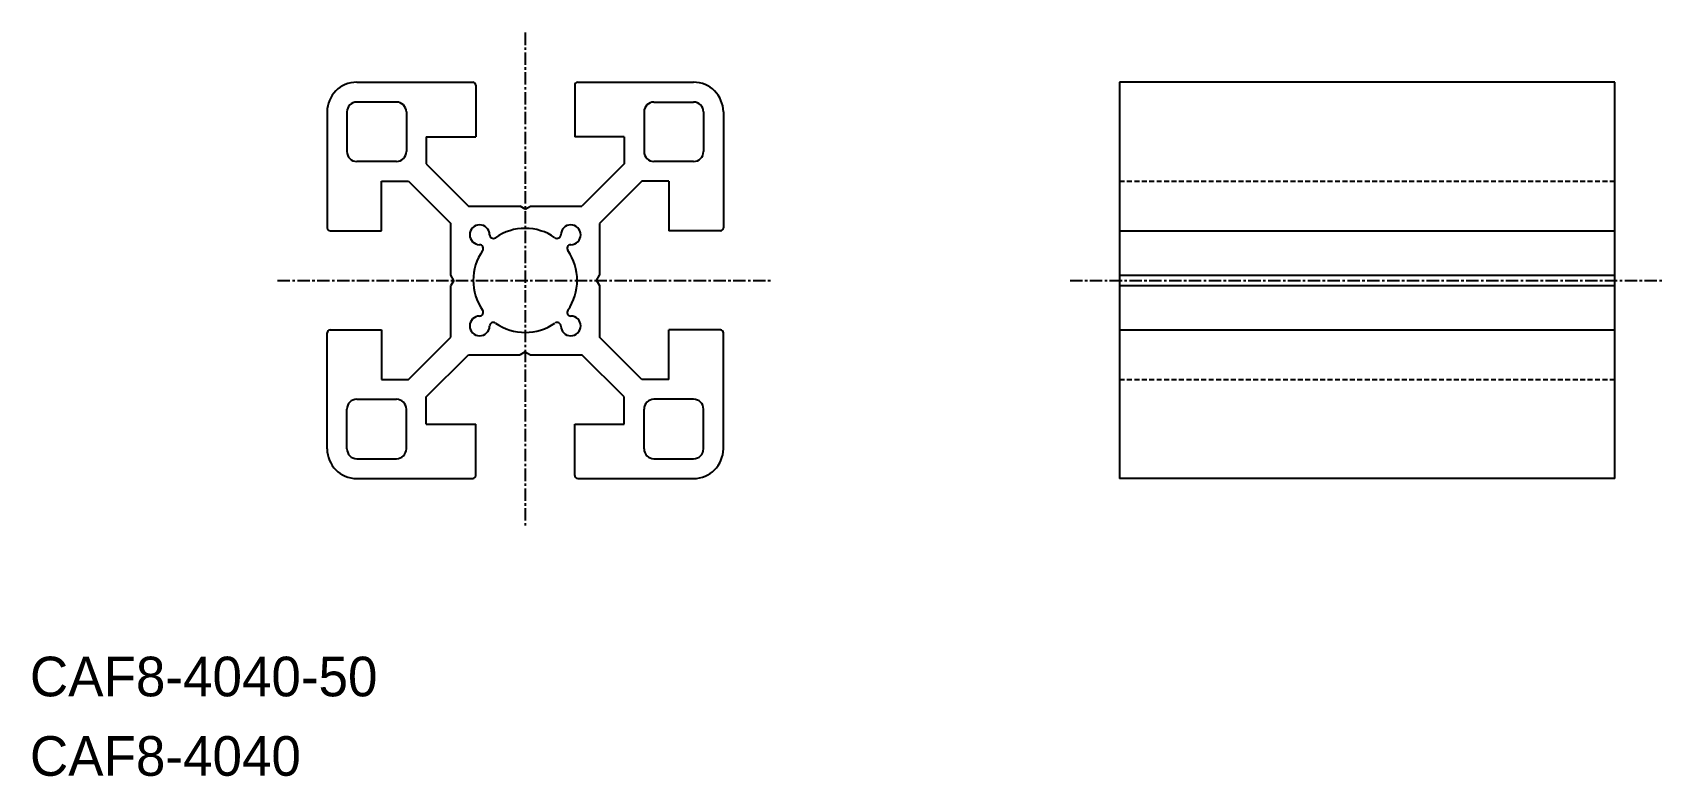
# Model space of a CAD drawing. Extents: x 0 to 165, y 0 to 75.
import ezdxf

# ---------------------------------------------------------------- set-up
doc = ezdxf.new("R2010")
doc.units = 0
doc.linetypes.add('CENTER', pattern=[2, 1.25, -0.25, 0.25, -0.25])
doc.linetypes.add('DASHED', pattern=[0.75, 0.5, -0.25])
doc.layers.get('0').update_dxf_attribs({"linetype": 'CONTINUOUS'})
doc.layers.add('CENTER', color=1, linetype='CENTER')

msp = doc.modelspace()

# ---------------------------------------------------------------- linework, layer by layer
at = {"color": 7, "linetype": 'CONTINUOUS'}
for p, q in [((33, 70), (44.7, 70)), ((45, 69.7), (45, 64.5)), ((55, 69.7), (55, 64.5)), ((55.3, 70), (67, 70)), ((110, 70), (110, 30)), ((160, 70), (110, 70)), ((160, 30), (160, 70)), ((37, 68), (33, 68)), ((63, 68), (67, 68)), ((30, 67), (30, 55.3)), ((32, 67), (32, 63)), ((38, 67), (38, 63)), ((62, 67), (62, 63)), ((68, 67), (68, 63)), ((70, 67), (70, 55.3)), ((40, 64.5), (40, 61.77)), ((40, 64.5), (45, 64.5)), ((60, 64.5), (55, 64.5)), ((60, 64.5), (60, 61.77)), ((37, 62), (33, 62)), ((40, 61.77), (44.27, 57.5)), ((60, 61.77), (55.73, 57.5)), ((67, 62), (63, 62)), ((35.5, 60), (38.23, 60)), ((35.5, 55), (35.5, 60)), ((38.23, 60), (42.5, 55.73)), ((61.77, 60), (57.5, 55.73)), ((64.5, 60), (61.77, 60)), ((64.5, 60), (64.5, 55)), ((44.27, 57.5), (49.48, 57.5)), ((50, 57.2), (49.48, 57.5)), ((50, 57.2), (50.52, 57.5)), ((50.52, 57.5), (55.73, 57.5)), ((30.3, 55), (35.5, 55)), ((42.5, 50.52), (42.5, 55.73)), ((57.5, 55.73), (57.5, 50.52)), ((69.7, 55), (64.5, 55)), ((110, 55), (160, 55)), ((42.8, 50), (42.5, 50.52)), ((42.8, 50), (42.5, 49.48)), ((42.5, 44.27), (42.5, 49.48)), ((57.2, 50), (57.5, 50.52)), ((57.2, 50), (57.5, 49.48)), ((57.5, 49.48), (57.5, 44.27)), ((110, 50.52), (160, 50.52)), ((110, 49.48), (160, 49.48)), ((30, 33), (30, 44.7)), ((30.3, 45), (35.5, 45)), ((35.5, 45), (35.5, 40)), ((64.5, 40), (64.5, 45)), ((69.7, 45), (64.5, 45)), ((70, 33), (70, 44.7)), ((110, 45), (160, 45)), ((38.23, 40), (42.5, 44.27)), ((61.77, 40), (57.5, 44.27)), ((40, 38.23), (44.27, 42.5)), ((44.27, 42.5), (49.48, 42.5)), ((50, 42.8), (49.48, 42.5)), ((50, 42.8), (50.52, 42.5)), ((50.52, 42.5), (55.73, 42.5)), ((60, 38.23), (55.73, 42.5)), ((35.5, 40), (38.23, 40)), ((64.5, 40), (61.77, 40)), ((33, 38), (37, 38)), ((40, 35.5), (40, 38.23)), ((60, 35.5), (60, 38.23)), ((67, 38), (63, 38)), ((32, 33), (32, 37)), ((38, 33), (38, 37)), ((62, 33), (62, 37)), ((68, 33), (68, 37)), ((40, 35.5), (45, 35.5)), ((45, 30.3), (45, 35.5)), ((55, 30.3), (55, 35.5)), ((55, 35.5), (60, 35.5)), ((33, 32), (37, 32)), ((63, 32), (67, 32)), ((33, 30), (44.7, 30)), ((55.3, 30), (67, 30)), ((160, 30), (110, 30))]:
    msp.add_line(p, q, dxfattribs=at)
at = {"color": 3, "linetype": 'DASHED'}
for p, q in [((110, 60), (160, 60)), ((110, 40), (160, 40))]:
    msp.add_line(p, q, dxfattribs=at)
at = {"color": 7, "linetype": 'CONTINUOUS'}
for centre, radius, start, end in [((33, 67), 3, 90, 180), ((44.7, 69.7), 0.3, 0, 90), ((55.3, 69.7), 0.3, 90, 180), ((67, 67), 3, 0, 90), ((33, 67), 1, 90, 180), ((37, 67), 1, 0, 90), ((63, 67), 1, 90, 180), ((67, 67), 1, 0, 90), ((33, 63), 1, 180, 270), ((37, 63), 1, 270, 0), ((63, 63), 1, 180, 270), ((67, 63), 1, 270, 0), ((30.3, 55.3), 0.3, 180, 270), ((45.4, 54.6), 1, 0.5523, 269.4605), ((46.78, 54.62), 0.381, 182.4583, 303.9315), ((50, 50), 5.25, 55.1059, 124.8924), ((53.22, 54.62), 0.381, 236.0902, 357.647), ((54.6, 54.6), 1, 270.674, 179.4088), ((69.7, 55.3), 0.3, 270, 0), ((50, 50), 5.25, 145.1042, 214.8957), ((45.38, 53.22), 0.381, 326.1157, 87.5086), ((54.62, 53.22), 0.381, 92.1281, 213.9074), ((50, 50), 5.25, 325.1063, 34.8945), ((45.4, 45.4), 1, 90.5654, 359.4508), ((45.38, 46.78), 0.381, 272.4223, 33.8863), ((54.6, 45.4), 1, 180.5512, 89.4344), ((54.62, 46.78), 0.381, 146.086, 267.5779), ((30.3, 44.7), 0.3, 90, 180), ((46.78, 45.38), 0.381, 55.8324, 177.5393), ((50, 50), 5.25, 235.1242, 304.9014), ((53.22, 45.38), 0.381, 2.459, 123.8076), ((69.7, 44.7), 0.3, 360, 90), ((33, 37), 1, 90, 180), ((37, 37), 1, 0, 90), ((63, 37), 1, 90, 180), ((67, 37), 1, 0, 90), ((33, 33), 3, 180, 270), ((33, 33), 1, 180, 270), ((37, 33), 1, 270, 0), ((63, 33), 1, 180, 270), ((67, 33), 1, 270, 0), ((67, 33), 3, 270, 0), ((44.7, 30.3), 0.3, 270, 360), ((55.3, 30.3), 0.3, 180, 270)]:
    msp.add_arc(centre, radius, start, end, dxfattribs=at)
at = {"layer": 'CENTER', "color": 1, "linetype": 'CENTER'}
for p, q in [((50, 75), (50, 25)), ((25, 50), (75, 50)), ((105, 50), (165, 50))]:
    msp.add_line(p, q, dxfattribs=at)

# ---------------------------------------------------------------- texts
at = {"color": 7, "linetype": 'CONTINUOUS'}
for s, p in [('CAF8-4040-50', (0, 8.02)), ('CAF8-4040', (0, 0))]:
    msp.add_text(s, height=4, dxfattribs=at).set_placement(p)

doc.saveas('drawing.dxf')
